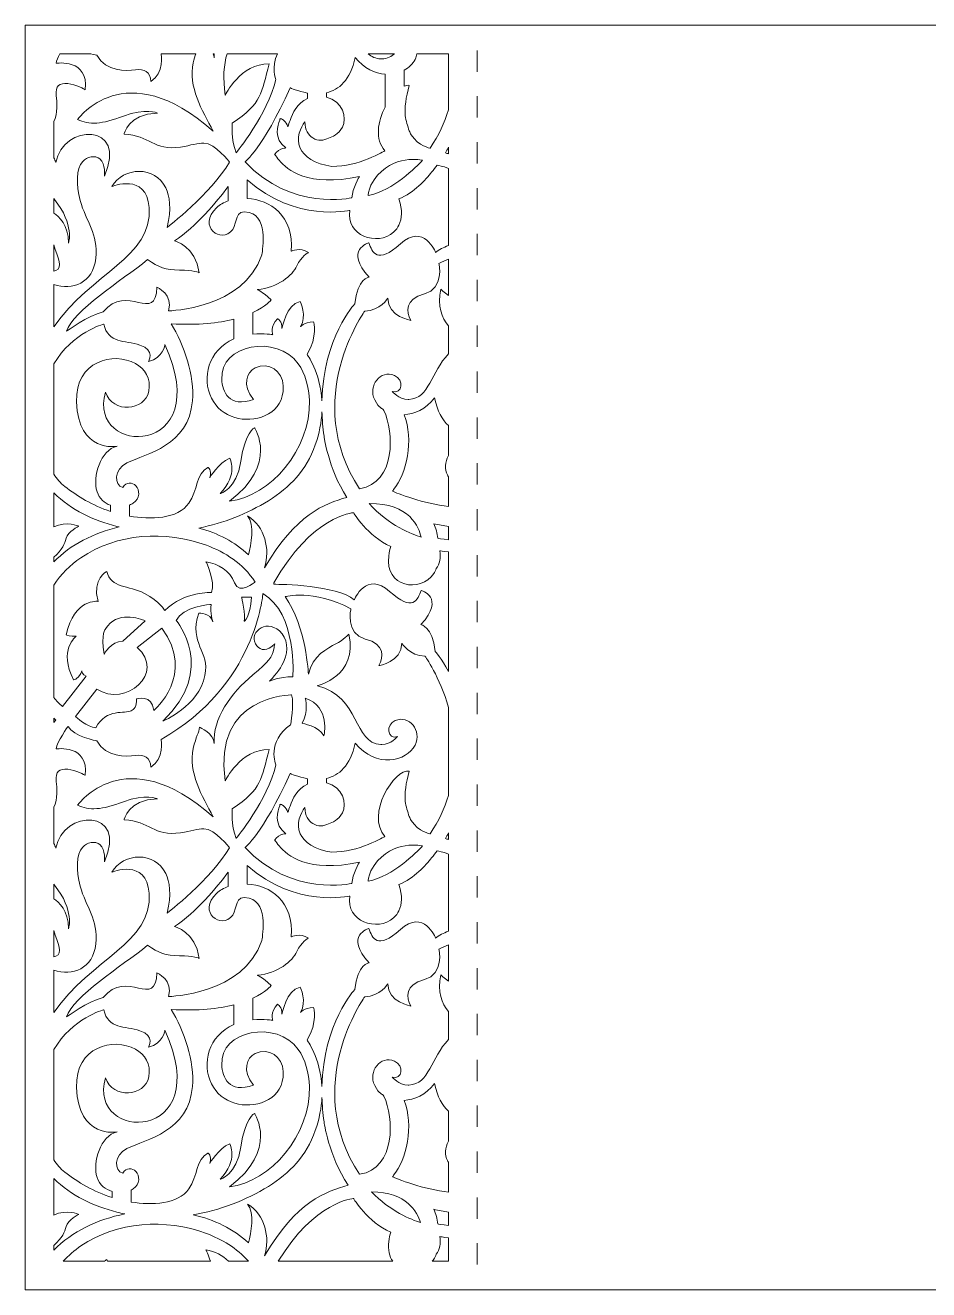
# Model space of a CAD drawing. Header units: inches. Extents: x 0.2 to 10.2, y -7.5 to -0.5.
# Drawn here: x 0.25 to 5.25, y -7.5 to -0.5 of the extents above; entities that cross this region are included whole.
import ezdxf

# ---------------------------------------------------------------- set-up
doc = ezdxf.new("R2010")
doc.units = ezdxf.units.IN
doc.header["$MEASUREMENT"] = 0
doc.layers.add('Layer 1', color=7, linetype='Continuous')

# ---------------------------------------------------------------- blocks, each defined once
blk = doc.blocks.new('block 3')
at = {"layer": 'Layer 1', "color": 250, "lineweight": 9, "true_color": 0x221e1f}
for points in [[(2.7491, -0.5), (7.7491, -0.5)], [(7.7491, -7.5), (2.7491, -7.5)]]:
    blk.add_lwpolyline(points, dxfattribs=at)
blk = doc.blocks.new('block 4')
at = {"layer": 'Layer 1', "color": 250, "lineweight": 9, "true_color": 0x221e1f}
for points in [[(2.7491, -0.6389), (2.7491, -0.757)], [(2.7491, -0.8929), (2.7491, -1.011)], [(2.7491, -1.1469), (2.7491, -1.265)], [(2.7491, -1.4009), (2.7491, -1.519)], [(2.7491, -1.6549), (2.7491, -1.773)], [(2.7491, -1.9089), (2.7491, -2.027)], [(2.7491, -2.1629), (2.7491, -2.281)], [(2.7491, -2.4169), (2.7491, -2.5351)], [(2.7491, -2.6709), (2.7491, -2.7891)], [(2.7491, -2.9249), (2.7491, -3.0431)], [(2.7491, -3.1789), (2.7491, -3.2971)], [(2.7491, -3.4329), (2.7491, -3.5511)], [(2.7491, -3.6869), (2.7491, -3.8051)], [(2.7491, -3.9409), (2.7491, -4.0591)], [(2.7491, -4.1949), (2.7491, -4.3131)], [(2.7491, -4.4489), (2.7491, -4.5671)], [(2.7491, -4.7029), (2.7491, -4.8211)], [(2.7491, -4.9569), (2.7491, -5.0751)], [(2.7491, -5.2109), (2.7491, -5.3291)], [(2.7491, -5.4649), (2.7491, -5.5831)], [(2.7491, -5.719), (2.7491, -5.8371)], [(2.7491, -5.973), (2.7491, -6.0911)], [(2.7491, -6.227), (2.7491, -6.3451)], [(2.7491, -6.481), (2.7491, -6.5991)], [(2.7491, -6.735), (2.7491, -6.8531)], [(2.7491, -6.989), (2.7491, -7.1071)], [(2.7491, -7.243), (2.7491, -7.3611)]]:
    blk.add_lwpolyline(points, dxfattribs=at)
blk = doc.blocks.new('block 2')
at = {"layer": 'Layer 1', "color": 250, "lineweight": 9, "true_color": 0x221e1f}
blk.add_lwpolyline([(2.7491, -0.5), (0.2491, -0.5), (0.2491, -7.5), (2.7491, -7.5)], dxfattribs=at)
for points, knots in [([(0.4065, -1.0331), (0.4314, -0.9871), (0.4237, -0.9243), (0.4201, -0.8904), (0.4142, -0.8324), (0.44, -0.8196), (0.4841, -0.8231), (0.5286, -0.8266), (0.5801, -0.8566), (0.5801, -0.8566), (0.6024, -0.6837), (0.4205, -0.7102), (0.4205, -0.7102), (0.4214, -0.6966), (0.4298, -0.6771), (0.4403, -0.6575), (0.4403, -0.6575), (0.6115, -0.6575), (0.6115, -0.6575), (0.6315, -0.6629), (0.6457, -0.6654), (0.6457, -0.6654), (0.6973, -0.7589), (0.8058, -0.7534), (0.8585, -0.7464), (0.9073, -0.7398), (0.9421, -0.7581), (0.9444, -0.8118), (1.0197, -0.7651), (1.0002, -0.6576), (1.0002, -0.6576), (1.0003, -0.6576), (1.0004, -0.6575), (1.0005, -0.6575), (1.0005, -0.6575), (1.1925, -0.6575), (1.1925, -0.6575), (1.1881, -0.6707), (1.1834, -0.6869), (1.1787, -0.7079), (1.1494, -0.8387), (1.2282, -0.9726), (1.2887, -1.0855), (0.7999, -0.6534), (0.5384, -1.0213), (0.5384, -1.0213), (0.6008, -1.0524), (0.6734, -1.0489), (0.7933, -1.0026), (0.9128, -0.9559), (0.9811, -0.9858), (0.9811, -0.9858), (0.8148, -0.9928), (0.7957, -1.1034), (0.7957, -1.1034), (0.9397, -1.1085), (0.9581, -1.1972), (1.1088, -1.1739), (1.1658, -1.1649), (1.2052, -1.1509), (1.2376, -1.1521), (1.3001, -1.1536), (1.3797, -1.2572), (1.3797, -1.2572), (1.2774, -1.432), (1.0342, -1.6193), (1.0342, -1.6193), (1.0596, -1.5142), (1.0471, -1.4445), (1.0268, -1.4005), (0.9694, -1.2767), (0.7921, -1.2825), (0.7273, -1.3931), (0.7273, -1.3931), (0.9206, -1.3125), (0.9342, -1.5095), (0.9537, -1.7855), (0.6169, -1.8667), (0.4065, -2.1703), (0.4065, -2.1703), (0.4065, -1.935), (0.4065, -1.935), (0.5105, -1.967), (0.6238, -1.9302), (0.6395, -1.789), (0.6543, -1.6543), (0.5844, -1.5877), (0.5532, -1.4698), (0.5302, -1.3826), (0.5302, -1.2953), (0.5669, -1.2537), (0.5887, -1.2292), (0.6356, -1.2167), (0.6625, -1.2401), (0.6945, -1.2681), (0.6867, -1.3351), (0.6867, -1.3351), (0.8218, -1.0361), (0.4548, -1.0442), (0.4189, -1.2599), (0.4159, -1.2502), (0.4115, -1.2414), (0.4065, -1.2337), (0.4065, -1.2337), (0.4065, -1.0331), (0.4065, -1.0331)], [0, 0, 0, 0, 1, 1, 1, 2, 2, 2, 3, 3, 3, 4, 4, 4, 5, 5, 5, 6, 6, 6, 7, 7, 7, 8, 8, 8, 9, 9, 9, 10, 10, 10, 11, 11, 11, 12, 12, 12, 13, 13, 13, 14, 14, 14, 15, 15, 15, 16, 16, 16, 17, 17, 17, 18, 18, 18, 19, 19, 19, 20, 20, 20, 21, 21, 21, 22, 22, 22, 23, 23, 23, 24, 24, 24, 25, 25, 25, 26, 26, 26, 27, 27, 27, 28, 28, 28, 29, 29, 29, 30, 30, 30, 31, 31, 31, 32, 32, 32, 33, 33, 33, 34, 34, 34, 35, 35, 35, 35]), ([(1.2942, -0.681), (1.2942, -0.6726), (1.2923, -0.6648), (1.2894, -0.6575), (1.2894, -0.6575), (1.2939, -0.6575), (1.2939, -0.6575), (1.2937, -0.6653), (1.2937, -0.6732), (1.2942, -0.681)], [0, 0, 0, 0, 1, 1, 1, 2, 2, 2, 3, 3, 3, 3]), ([(1.6446, -0.6575), (1.608, -0.731), (1.6354, -0.7994), (1.6354, -0.7994), (1.5921, -0.9913), (1.4156, -1.2058), (1.4156, -1.2058), (1.3871, -1.1314), (1.3949, -1.0427), (1.3949, -1.0427), (1.5609, -0.9298), (1.5538, -0.878), (1.5995, -0.7125), (1.4383, -0.7125), (1.3559, -0.8862), (1.3559, -0.8862), (1.3416, -0.7927), (1.3474, -0.7178), (1.3657, -0.6575), (1.3657, -0.6575), (1.6446, -0.6575), (1.6446, -0.6575)], [0, 0, 0, 0, 1, 1, 1, 2, 2, 2, 3, 3, 3, 4, 4, 4, 5, 5, 5, 6, 6, 6, 7, 7, 7, 7]), ([(2.241, -0.7709), (2.241, -0.7709), (2.241, -0.9531), (2.241, -0.9531), (2.1996, -1.0322), (2.1824, -1.1322), (2.2398, -1.1949), (2.2398, -1.1949), (2.0911, -1.2841), (1.9458, -1.2813), (1.9458, -1.2813), (1.945, -1.2813), (1.945, -1.2813), (1.8525, -1.2693), (1.7885, -1.2233), (1.7697, -1.1797), (1.7451, -1.1225), (1.7744, -1.0653), (1.7959, -1.0341), (1.7975, -1.0793), (1.8154, -1.1085), (1.84, -1.1237), (1.8713, -1.1423), (1.9017, -1.1392), (1.9267, -1.124), (1.9497, -1.119), (1.9821, -1.1034), (2.004, -1.0637), (2.0317, -1.0127), (2.0056, -0.9196), (1.9158, -0.8982), (1.9158, -0.8982), (1.9158, -0.8733), (1.9158, -0.8733), (1.9837, -0.8574), (2.0489, -0.806), (2.0747, -0.6775), (2.1246, -0.7394), (2.1848, -0.767), (2.241, -0.7709)], [0, 0, 0, 0, 1, 1, 1, 2, 2, 2, 3, 3, 3, 4, 4, 4, 5, 5, 5, 6, 6, 6, 7, 7, 7, 8, 8, 8, 9, 9, 9, 10, 10, 10, 11, 11, 11, 12, 12, 12, 13, 13, 13, 13]), ([(2.293, -0.6575), (2.2778, -0.6701), (2.2528, -0.6858), (2.2219, -0.6861), (2.2203, -0.6861), (2.2187, -0.6861), (2.2172, -0.6861), (2.1876, -0.6848), (2.1653, -0.6742), (2.1468, -0.6575), (2.1468, -0.6575), (2.293, -0.6575), (2.293, -0.6575)], [0, 0, 0, 0, 1, 1, 1, 2, 2, 2, 3, 3, 3, 4, 4, 4, 4]), ([(2.5916, -0.9682), (2.5698, -1.0378), (2.5371, -1.109), (2.4901, -1.1801), (2.4901, -1.1801), (2.4256, -1.17), (2.3843, -1.1057), (2.3808, -1.0991), (2.3773, -1.0925), (2.3745, -1.0847), (2.364, -1.0579), (2.3569, -1.0287), (2.3519, -1.0006), (2.3487, -0.9562), (2.3542, -0.9014), (2.3741, -0.8328), (2.3655, -0.8313), (2.3558, -0.8328), (2.3456, -0.8371), (2.3456, -0.8371), (2.3456, -0.7487), (2.3456, -0.7487), (2.3726, -0.7339), (2.394, -0.7133), (2.4061, -0.6888), (2.4113, -0.6784), (2.4145, -0.6679), (2.4162, -0.6575), (2.4162, -0.6575), (2.5916, -0.6575), (2.5916, -0.6575), (2.5916, -0.6575), (2.5916, -0.9682), (2.5916, -0.9682)], [0, 0, 0, 0, 1, 1, 1, 2, 2, 2, 3, 3, 3, 4, 4, 4, 5, 5, 5, 6, 6, 6, 7, 7, 7, 8, 8, 8, 9, 9, 9, 10, 10, 10, 11, 11, 11, 11]), ([(1.8111, -0.906), (1.7553, -0.9306), (1.7276, -0.9862), (1.7147, -1.0263), (1.71, -1.0376), (1.7061, -1.0497), (1.7026, -1.0629), (1.6987, -1.0454), (1.6889, -1.0345), (1.6796, -1.0279), (1.6749, -1.0228), (1.6694, -1.0189), (1.6624, -1.0162), (1.6624, -1.0162), (1.662, -1.017), (1.6608, -1.0189), (1.6593, -1.0185), (1.6585, -1.0185), (1.6585, -1.0185), (1.6581, -1.0209), (1.6577, -1.0236), (1.6577, -1.0259), (1.6456, -1.0524), (1.6206, -1.1268), (1.6905, -1.1793), (1.6885, -1.1797), (1.6862, -1.1801), (1.6839, -1.1805), (1.6737, -1.1821), (1.6554, -1.1871), (1.6382, -1.2046), (1.6323, -1.2097), (1.6292, -1.2136), (1.6292, -1.2136), (1.637, -1.2257), (1.6452, -1.2366), (1.6542, -1.2467), (1.6967, -1.302), (1.8143, -1.3974), (2.0981, -1.3378), (2.0981, -1.3378), (2.0591, -1.4044), (2.0571, -1.4546), (2.0571, -1.4546), (1.7217, -1.5328), (1.4652, -1.2552), (1.4652, -1.2552), (1.5597, -1.1883), (1.7159, -0.8461), (1.7159, -0.8461), (1.7565, -0.8659), (1.8111, -0.8749), (1.8111, -0.8749), (1.8111, -0.906), (1.8111, -0.906)], [0, 0, 0, 0, 1, 1, 1, 2, 2, 2, 3, 3, 3, 4, 4, 4, 5, 5, 5, 6, 6, 6, 7, 7, 7, 8, 8, 8, 9, 9, 9, 10, 10, 10, 11, 11, 11, 12, 12, 12, 13, 13, 13, 14, 14, 14, 15, 15, 15, 16, 16, 16, 17, 17, 17, 18, 18, 18, 18]), ([(2.5916, -1.212), (2.5857, -1.2101), (2.5798, -1.2083), (2.574, -1.2066), (2.5802, -1.1961), (2.586, -1.1857), (2.5916, -1.1752), (2.5916, -1.1752), (2.5916, -1.212), (2.5916, -1.212)], [0, 0, 0, 0, 1, 1, 1, 2, 2, 2, 3, 3, 3, 3]), ([(2.1613, -1.3853), (2.2535, -1.2144), (2.4261, -1.2428), (2.4475, -1.2471), (2.4132, -1.2845), (2.2867, -1.4133), (2.1465, -1.4425), (2.1465, -1.4425), (2.1477, -1.4176), (2.1613, -1.3853)], [0, 0, 0, 0, 1, 1, 1, 2, 2, 2, 3, 3, 3, 3]), ([(2.5916, -1.7197), (2.5629, -1.7299), (2.538, -1.7422), (2.5201, -1.7571), (2.5201, -1.7571), (2.4549, -1.5932), (2.3249, -1.71), (2.1949, -1.8268), (2.1699, -1.7567), (2.1508, -1.7041), (2.1508, -1.7041), (2.013, -1.7419), (2.1516, -1.8941), (2.1516, -1.8941), (2.0883, -1.9019), (2.0727, -2.0417), (2.0727, -2.0417), (1.8986, -2.2305), (1.8908, -2.5797), (1.8818, -2.4193), (1.8084, -2.3212), (1.8084, -2.3212), (1.8689, -2.2243), (1.8447, -2.1414), (1.8447, -2.1414), (1.7893, -2.1449), (1.7721, -2.169), (1.7721, -2.169), (1.81, -2.1102), (1.7701, -2.0292), (1.7701, -2.0292), (1.6921, -2.0429), (1.6698, -2.1795), (1.6698, -2.1795), (1.6729, -2.1379), (1.6452, -2.1242), (1.6452, -2.1242), (1.6023, -2.1674), (1.6187, -2.213), (1.6187, -2.213), (1.6187, -2.213), (1.571, -2.2036), (1.5082, -2.2103), (1.5082, -2.2103), (1.5082, -2.0907), (1.5082, -2.0907), (1.5831, -2.0561), (1.6097, -2.0203), (1.6097, -2.0203), (1.5578, -1.9704), (1.5336, -1.9634), (1.5336, -1.9634), (1.6464, -1.9529), (1.7276, -1.8856), (1.7518, -1.8318), (1.7764, -1.7785), (1.8162, -1.7579), (1.8162, -1.7579), (1.7694, -1.7267), (1.7209, -1.7509), (1.7209, -1.7509), (1.7362, -1.5535), (1.603, -1.4655), (1.4777, -1.4581), (1.4777, -1.4581), (1.4777, -1.3561), (1.4777, -1.3561), (1.742, -1.5932), (2.0458, -1.5247), (2.0458, -1.5247), (2.0181, -1.6644), (2.2004, -1.7252), (2.2867, -1.6457), (2.3007, -1.6329), (2.3105, -1.6197), (2.3167, -1.606), (2.3343, -1.571), (2.3378, -1.5227), (2.3163, -1.4616), (2.4018, -1.4254), (2.4647, -1.3557), (2.4979, -1.3125), (2.5088, -1.3), (2.519, -1.2872), (2.5287, -1.2747), (2.5375, -1.2759), (2.5599, -1.2799), (2.5916, -1.292), (2.5916, -1.292), (2.5916, -1.7197), (2.5916, -1.7197)], [0, 0, 0, 0, 1, 1, 1, 2, 2, 2, 3, 3, 3, 4, 4, 4, 5, 5, 5, 6, 6, 6, 7, 7, 7, 8, 8, 8, 9, 9, 9, 10, 10, 10, 11, 11, 11, 12, 12, 12, 13, 13, 13, 14, 14, 14, 15, 15, 15, 16, 16, 16, 17, 17, 17, 18, 18, 18, 19, 19, 19, 20, 20, 20, 21, 21, 21, 22, 22, 22, 23, 23, 23, 24, 24, 24, 25, 25, 25, 26, 26, 26, 27, 27, 27, 28, 28, 28, 29, 29, 29, 30, 30, 30, 30]), ([(1.3969, -1.6302), (1.4254, -1.5912), (1.4027, -1.5169), (1.4886, -1.5363), (1.6011, -1.5624), (1.5578, -1.7715), (1.5578, -1.7715), (1.4594, -2.0701), (1.0424, -2.081), (1.0424, -2.081), (1.0709, -1.9919), (0.9772, -1.9494), (0.9772, -1.9494), (0.9725, -2.155), (0.8093, -1.9249), (0.6809, -2.0861), (0.5942, -2.1067), (0.4771, -2.1939), (0.4771, -2.1939), (0.5138, -2.0814), (0.7777, -1.9159), (0.9261, -1.7972), (0.9866, -1.8396), (1.0248, -1.8552), (1.1029, -1.8552), (1.1806, -1.8552), (1.2118, -1.8696), (1.2118, -1.8696), (1.1911, -1.7221), (1.0756, -1.694), (1.0756, -1.694), (1.1943, -1.6142), (1.3071, -1.4795), (1.3727, -1.3931), (1.3727, -1.3931), (1.3727, -1.4717), (1.3727, -1.4717), (1.3477, -1.4807), (1.3255, -1.4935), (1.3079, -1.5099), (1.1989, -1.6119), (1.3333, -1.7162), (1.3969, -1.6302)], [0, 0, 0, 0, 1, 1, 1, 2, 2, 2, 3, 3, 3, 4, 4, 4, 5, 5, 5, 6, 6, 6, 7, 7, 7, 8, 8, 8, 9, 9, 9, 10, 10, 10, 11, 11, 11, 12, 12, 12, 13, 13, 13, 14, 14, 14, 14]), ([(0.4065, -1.459), (0.4078, -1.4606), (0.409, -1.4623), (0.4103, -1.4639), (0.5239, -1.6064), (0.488, -1.7057), (0.488, -1.7057), (0.4895, -1.604), (0.4333, -1.5569), (0.4065, -1.5403), (0.4065, -1.5403), (0.4065, -1.459), (0.4065, -1.459)], [0, 0, 0, 0, 1, 1, 1, 2, 2, 2, 3, 3, 3, 4, 4, 4, 4]), ([(0.4065, -1.7149), (0.4296, -1.788), (0.4585, -1.8396), (0.4189, -1.8579), (0.4147, -1.8598), (0.4106, -1.8609), (0.4065, -1.8612), (0.4065, -1.8612), (0.4065, -1.7149), (0.4065, -1.7149)], [0, 0, 0, 0, 1, 1, 1, 2, 2, 2, 3, 3, 3, 3]), ([(2.5916, -2.3195), (2.4931, -2.4184), (2.4881, -2.5662), (2.3722, -2.5712), (2.3706, -2.5712), (2.369, -2.5712), (2.3675, -2.5712), (2.3159, -2.5708), (2.2804, -2.5272), (2.2804, -2.5272), (2.3366, -2.5451), (2.3464, -2.4606), (2.2921, -2.438), (2.2152, -2.4061), (2.1434, -2.4945), (2.1832, -2.5739), (2.2094, -2.6265), (2.2254, -2.6159), (2.2336, -2.6331), (2.2898, -2.7503), (2.3019, -3.0333), (2.0993, -3.0656), (1.7744, -2.5739), (2.1274, -2.0826), (2.1274, -2.0826), (2.2152, -2.0795), (2.2554, -2.0098), (2.2554, -2.0098), (2.2582, -2.1153), (2.3831, -2.1336), (2.3831, -2.1336), (2.3577, -2.0861), (2.3468, -2.0164), (2.4588, -1.9872), (2.5705, -1.9576), (2.5381, -1.819), (2.5381, -1.819), (2.5564, -1.8095), (2.5742, -1.8013), (2.5916, -1.794), (2.5916, -1.794), (2.5916, -1.9959), (2.5916, -1.9959), (2.5656, -1.9779), (2.5494, -1.9607), (2.5494, -1.9607), (2.528, -2.0555), (2.5539, -2.1204), (2.5916, -2.1641), (2.5916, -2.1641), (2.5916, -2.3195), (2.5916, -2.3195)], [0, 0, 0, 0, 1, 1, 1, 2, 2, 2, 3, 3, 3, 4, 4, 4, 5, 5, 5, 6, 6, 6, 7, 7, 7, 8, 8, 8, 9, 9, 9, 10, 10, 10, 11, 11, 11, 12, 12, 12, 13, 13, 13, 14, 14, 14, 15, 15, 15, 16, 16, 16, 17, 17, 17, 17]), ([(0.4065, -2.3751), (0.5101, -2.2008), (0.6832, -2.1538), (0.6832, -2.1538), (0.707, -2.2628), (0.7996, -2.2434), (0.8831, -2.2702), (0.9721, -2.299), (0.9303, -2.3617), (0.9303, -2.3617), (1.0135, -2.3426), (1.0221, -2.2671), (1.0221, -2.2671), (1.3071, -2.8982), (0.5876, -2.8916), (0.6934, -2.5307), (0.7328, -2.6518), (0.9116, -2.6358), (0.9323, -2.5256), (0.946, -2.4548), (0.9116, -2.4018), (0.8581, -2.3722), (0.7394, -2.3064), (0.5255, -2.3563), (0.5325, -2.5844), (0.5411, -2.8694), (0.757, -2.8309), (0.757, -2.8309), (0.666, -2.8499), (0.6192, -3.0002), (0.6461, -3.0824), (0.6594, -3.1217), (0.6875, -3.1454), (0.7203, -3.1571), (0.7203, -3.1571), (0.7203, -3.1914), (0.7203, -3.1914), (0.6219, -3.1587), (0.5368, -3.1065), (0.4677, -3.0532), (0.4432, -3.0342), (0.4231, -3.0109), (0.4065, -2.9852), (0.4065, -2.9852), (0.4065, -2.3751), (0.4065, -2.3751)], [0, 0, 0, 0, 1, 1, 1, 2, 2, 2, 3, 3, 3, 4, 4, 4, 5, 5, 5, 6, 6, 6, 7, 7, 7, 8, 8, 8, 9, 9, 9, 10, 10, 10, 11, 11, 11, 12, 12, 12, 13, 13, 13, 14, 14, 14, 15, 15, 15, 15]), ([(1.0561, -2.1526), (1.2072, -2.1616), (1.3204, -2.1484), (1.4035, -2.1273), (1.4035, -2.1273), (1.4035, -2.2364), (1.4035, -2.2364), (1.261, -2.2983), (1.2251, -2.454), (1.279, -2.5638), (1.3329, -2.6732), (1.4699, -2.7082), (1.5765, -2.6611), (1.6284, -2.6381), (1.6686, -2.5949), (1.6757, -2.5276), (1.6768, -2.5159), (1.6772, -2.5054), (1.6768, -2.4956), (1.6737, -2.4131), (1.5952, -2.3609), (1.5218, -2.3971), (1.4734, -2.4213), (1.4465, -2.4906), (1.5129, -2.5708), (1.3743, -2.621), (1.3395, -2.526), (1.336, -2.4602), (1.3258, -2.2655), (1.6417, -2.2091), (1.7596, -2.3734), (1.7998, -2.4295), (1.8185, -2.5038), (1.8213, -2.5793), (1.8299, -2.8464), (1.6046, -3.1092), (1.3793, -3.1341), (1.653, -2.9301), (1.5179, -2.7281), (1.5179, -2.7281), (1.5179, -2.7281), (1.4644, -2.7557), (1.4418, -2.913), (1.4192, -3.0703), (1.3274, -3.0929), (1.3274, -3.0929), (1.4297, -2.9854), (1.3813, -2.8959), (1.3813, -2.8959), (1.3169, -2.9235), (1.27, -3.0045), (1.27, -3.0045), (1.2841, -2.9597), (1.2599, -2.9477), (1.2599, -2.9477), (1.1931, -2.9839), (1.204, -3.075), (1.1548, -3.1454), (1.0924, -3.235), (0.9417, -3.2369), (0.8253, -3.2171), (0.8253, -3.2171), (0.8253, -3.1559), (0.8253, -3.1559), (0.8327, -3.1532), (0.8398, -3.1497), (0.846, -3.1454), (0.8866, -3.1201), (0.8823, -3.0722), (0.8601, -3.0489), (0.8429, -3.0306), (0.807, -3.0267), (0.7882, -3.059), (0.7398, -3.0461), (0.7379, -2.9589), (0.8113, -2.9231), (0.9182, -2.8713), (1.1533, -2.8281), (1.1744, -2.5797), (1.1861, -2.4446), (1.1271, -2.2648), (1.0561, -2.1526)], [0, 0, 0, 0, 1, 1, 1, 2, 2, 2, 3, 3, 3, 4, 4, 4, 5, 5, 5, 6, 6, 6, 7, 7, 7, 8, 8, 8, 9, 9, 9, 10, 10, 10, 11, 11, 11, 12, 12, 12, 13, 13, 13, 14, 14, 14, 15, 15, 15, 16, 16, 16, 17, 17, 17, 18, 18, 18, 19, 19, 19, 20, 20, 20, 21, 21, 21, 22, 22, 22, 23, 23, 23, 24, 24, 24, 25, 25, 25, 26, 26, 26, 27, 27, 27, 27]), ([(2.5916, -3.164), (2.4599, -3.1506), (2.2971, -3.0882), (2.282, -3.0796), (2.2835, -3.0765), (2.2855, -3.0738), (2.2871, -3.0707), (2.3605, -2.9846), (2.4003, -2.7946), (2.3456, -2.656), (2.4026, -2.6529), (2.4639, -2.6257), (2.5147, -2.5626), (2.5294, -2.6368), (2.5575, -2.6853), (2.5916, -2.7161), (2.5916, -2.7161), (2.5916, -2.8823), (2.5916, -2.8823), (2.5711, -2.9175), (2.5695, -2.9597), (2.5853, -2.9885), (2.5873, -2.9922), (2.5894, -2.9956), (2.5916, -2.9989), (2.5916, -2.9989), (2.5916, -3.164), (2.5916, -3.164)], [0, 0, 0, 0, 1, 1, 1, 2, 2, 2, 3, 3, 3, 4, 4, 4, 5, 5, 5, 6, 6, 6, 7, 7, 7, 8, 8, 8, 9, 9, 9, 9]), ([(1.4797, -3.2159), (1.5199, -3.263), (1.4996, -3.3775), (1.484, -3.4312), (1.4094, -3.3607), (1.3141, -3.3117), (1.2099, -3.2832), (1.3454, -3.256), (1.4777, -3.2046), (1.5952, -3.1318), (1.712, -3.0594), (1.8045, -2.9628), (1.8537, -2.8235), (1.8775, -2.7573), (1.888, -2.6954), (1.8908, -2.6397), (1.8923, -2.6825), (1.8959, -2.7273), (1.9029, -2.7748), (1.9029, -2.7748), (1.9236, -2.9492), (2.0282, -3.1135), (1.9072, -3.1482), (1.7444, -3.2077), (1.5734, -3.5028), (1.6054, -3.3993), (1.5749, -3.2762), (1.4797, -3.2159)], [0, 0, 0, 0, 1, 1, 1, 2, 2, 2, 3, 3, 3, 4, 4, 4, 5, 5, 5, 6, 6, 6, 7, 7, 7, 8, 8, 8, 9, 9, 9, 9]), ([(0.4065, -3.0886), (0.5043, -3.1836), (0.6268, -3.2408), (0.7562, -3.2747), (0.7601, -3.2755), (0.764, -3.2766), (0.7679, -3.2774), (0.6288, -3.3099), (0.5003, -3.3751), (0.4065, -3.4707), (0.4065, -3.4707), (0.4065, -3.445), (0.4065, -3.445), (0.4539, -3.4017), (0.4684, -3.3705), (0.4755, -3.3401), (0.4841, -3.3039), (0.545, -3.2727), (0.545, -3.2727), (0.545, -3.2727), (0.4771, -3.2419), (0.4065, -3.2774), (0.4065, -3.2774), (0.4065, -3.0886), (0.4065, -3.0886)], [0, 0, 0, 0, 1, 1, 1, 2, 2, 2, 3, 3, 3, 4, 4, 4, 5, 5, 5, 6, 6, 6, 7, 7, 7, 8, 8, 8, 8]), ([(2.4397, -3.3335), (2.3933, -3.3191), (2.2593, -3.2685), (2.152, -3.1474), (2.378, -3.1454), (2.4288, -3.2817), (2.4397, -3.3335)], [0, 0, 0, 0, 1, 1, 1, 2, 2, 2, 2]), ([(2.5916, -4.077), (2.5523, -4.0039), (2.5174, -3.9661), (2.5174, -3.9661), (2.5018, -3.826), (2.4385, -3.8182), (2.4385, -3.8182), (2.5775, -3.666), (2.4397, -3.6282), (2.4397, -3.6282), (2.4206, -3.6808), (2.3952, -3.7508), (2.2656, -3.634), (2.1356, -3.5176), (2.07, -3.6811), (2.07, -3.6811), (1.9712, -3.5986), (1.664, -3.5951), (1.6253, -3.5947), (1.6253, -3.5947), (1.6253, -3.5873), (1.6253, -3.5873), (1.8306, -3.2163), (2.0657, -3.1984), (2.0657, -3.1984), (2.0657, -3.1984), (2.1434, -3.3292), (2.2722, -3.3849), (2.2668, -3.3997), (2.2617, -3.4179), (2.2613, -3.437), (2.2367, -3.6099), (2.437, -3.6457), (2.5096, -3.5351), (2.5151, -3.5266), (2.5197, -3.5172), (2.5237, -3.5071), (2.5424, -3.4818), (2.551, -3.4487), (2.5432, -3.409), (2.5432, -3.409), (2.561, -3.413), (2.5916, -3.4157), (2.5916, -3.4157), (2.5916, -4.077), (2.5916, -4.077)], [0, 0, 0, 0, 1, 1, 1, 2, 2, 2, 3, 3, 3, 4, 4, 4, 5, 5, 5, 6, 6, 6, 7, 7, 7, 8, 8, 8, 9, 9, 9, 10, 10, 10, 11, 11, 11, 12, 12, 12, 13, 13, 13, 14, 14, 14, 15, 15, 15, 15]), ([(2.5916, -3.3479), (2.5542, -3.3449), (2.5318, -3.3397), (2.5318, -3.3397), (2.5311, -3.3136), (2.5197, -3.2829), (2.5096, -3.2595), (2.538, -3.266), (2.5653, -3.2709), (2.5916, -3.2742), (2.5916, -3.2742), (2.5916, -3.3479), (2.5916, -3.3479)], [0, 0, 0, 0, 1, 1, 1, 2, 2, 2, 3, 3, 3, 4, 4, 4, 4]), ([(0.4065, -3.5988), (0.4467, -3.5395), (0.4973, -3.4875), (0.5563, -3.4475), (0.7554, -3.3132), (1.0256, -3.2941), (1.2521, -3.379), (1.352, -3.4164), (1.4555, -3.4787), (1.5207, -3.5823), (1.5207, -3.5823), (1.4336, -3.6558), (1.4067, -3.5869), (1.3797, -3.5176), (1.3192, -3.4822), (1.2489, -3.4701), (1.2489, -3.4701), (1.3032, -3.5768), (1.2798, -3.6399), (1.2798, -3.6399), (1.1334, -3.6313), (1.0205, -3.7403), (1.0205, -3.7403), (0.9971, -3.6909), (0.9081, -3.6449), (0.8218, -3.6006), (0.7215, -3.6165), (0.7008, -3.5235), (0.7008, -3.5235), (0.6161, -3.5632), (0.6524, -3.6893), (0.6524, -3.6893), (0.5196, -3.671), (0.4747, -3.875), (0.4747, -3.875), (0.5005, -3.8844), (0.5302, -3.882), (0.5302, -3.882), (0.4298, -3.9599), (0.5165, -4.1238), (0.5165, -4.1238), (0.5509, -4.1168), (0.5614, -4.0736), (0.5614, -4.0736), (0.5641, -4.0981), (0.5864, -4.1032), (0.5864, -4.1032), (0.4552, -4.2721), (0.4552, -4.2721), (0.4372, -4.2562), (0.4212, -4.2393), (0.4065, -4.2217), (0.4065, -4.2217), (0.4065, -3.5988), (0.4065, -3.5988)], [0, 0, 0, 0, 1, 1, 1, 2, 2, 2, 3, 3, 3, 4, 4, 4, 5, 5, 5, 6, 6, 6, 7, 7, 7, 8, 8, 8, 9, 9, 9, 10, 10, 10, 11, 11, 11, 12, 12, 12, 13, 13, 13, 14, 14, 14, 15, 15, 15, 16, 16, 16, 17, 17, 17, 18, 18, 18, 18]), ([(2.5916, -4.7641), (2.5698, -4.8338), (2.5371, -4.9049), (2.4901, -4.9761), (2.4901, -4.9761), (2.4256, -4.9659), (2.3843, -4.9017), (2.3808, -4.8951), (2.3773, -4.8884), (2.3745, -4.8806), (2.364, -4.8538), (2.3569, -4.8246), (2.3519, -4.7966), (2.3487, -4.7522), (2.3542, -4.6973), (2.3741, -4.6288), (2.2945, -4.6136), (2.1297, -4.8705), (2.2398, -4.9908), (2.2398, -4.9908), (2.0911, -5.08), (1.9458, -5.0773), (1.9458, -5.0773), (1.945, -5.0773), (1.945, -5.0773), (1.8525, -5.0652), (1.7885, -5.0193), (1.7697, -4.9753), (1.7451, -4.9184), (1.7744, -4.8612), (1.7959, -4.8301), (1.7975, -4.8752), (1.8154, -4.9044), (1.84, -4.9192), (1.8713, -4.9383), (1.9017, -4.9352), (1.9267, -4.92), (1.9497, -4.9149), (1.9821, -4.8993), (2.004, -4.8596), (2.0317, -4.8086), (2.0056, -4.7156), (1.9158, -4.6942), (1.9158, -4.6942), (1.9158, -4.6692), (1.9158, -4.6692), (1.9837, -4.6533), (2.0489, -4.6019), (2.0747, -4.4734), (2.1898, -4.6167), (2.3605, -4.5758), (2.4061, -4.4847), (2.446, -4.4049), (2.3741, -4.3169), (2.2968, -4.3488), (2.2425, -4.3714), (2.2523, -4.4559), (2.3089, -4.438), (2.3089, -4.438), (2.2734, -4.4816), (2.2219, -4.482), (2.2203, -4.482), (2.2187, -4.482), (2.2172, -4.482), (2.0637, -4.4754), (2.1047, -4.2188), (1.8662, -4.1561), (1.8662, -4.1561), (2.0919, -4.1012), (2.0399, -3.8715), (2.0399, -3.8715), (2.0103, -3.9027), (1.9673, -3.9249), (1.924, -3.9474), (1.8373, -3.9887), (1.8162, -4.0927), (1.8162, -4.0927), (1.8041, -3.8283), (1.6874, -3.6632), (1.6874, -3.6632), (1.8396, -3.6208), (2.0512, -3.7298), (2.0512, -3.7298), (2.0188, -3.8684), (2.1305, -3.8976), (2.2422, -3.9272), (2.2312, -3.9965), (2.2062, -4.0444), (2.2062, -4.0444), (2.3312, -4.0261), (2.3335, -3.9206), (2.3335, -3.9206), (2.3737, -3.9903), (2.462, -3.9934), (2.462, -3.9934), (2.5429, -4.1061), (2.5916, -4.2776), (2.5916, -4.2776), (2.5916, -4.7641), (2.5916, -4.7641)], [0, 0, 0, 0, 1, 1, 1, 2, 2, 2, 3, 3, 3, 4, 4, 4, 5, 5, 5, 6, 6, 6, 7, 7, 7, 8, 8, 8, 9, 9, 9, 10, 10, 10, 11, 11, 11, 12, 12, 12, 13, 13, 13, 14, 14, 14, 15, 15, 15, 16, 16, 16, 17, 17, 17, 18, 18, 18, 19, 19, 19, 20, 20, 20, 21, 21, 21, 22, 22, 22, 23, 23, 23, 24, 24, 24, 25, 25, 25, 26, 26, 26, 27, 27, 27, 28, 28, 28, 29, 29, 29, 30, 30, 30, 31, 31, 31, 32, 32, 32, 33, 33, 33, 33]), ([(0.4065, -4.829), (0.4314, -4.7831), (0.4237, -4.7202), (0.4201, -4.6864), (0.4142, -4.6284), (0.44, -4.6155), (0.4841, -4.619), (0.5286, -4.6225), (0.5801, -4.6521), (0.5801, -4.6521), (0.6024, -4.4797), (0.4205, -4.5061), (0.4205, -4.5061), (0.4232, -4.4676), (0.4856, -4.3812), (0.4856, -4.3812), (0.5142, -4.438), (0.6457, -4.4614), (0.6457, -4.4614), (0.6973, -4.5548), (0.8058, -4.5494), (0.8585, -4.5423), (0.9073, -4.5357), (0.9421, -4.554), (0.9444, -4.6077), (1.0197, -4.561), (1.0002, -4.4536), (1.0002, -4.4536), (1.5273, -4.1561), (1.5636, -3.6465), (1.5636, -3.6465), (1.7541, -3.7536), (1.7299, -4.1063), (1.7299, -4.1063), (1.6538, -4.1063), (1.6007, -4.1312), (1.6007, -4.1312), (1.6425, -4.0884), (1.6679, -4.0506), (1.6823, -4.0171), (1.7065, -3.9615), (1.7002, -3.8925), (1.6561, -3.8528), (1.5757, -3.7812), (1.4773, -3.8696), (1.5312, -3.9361), (1.5507, -3.9611), (1.5886, -3.9681), (1.6296, -3.9249), (1.6276, -3.935), (1.6261, -3.9443), (1.6245, -3.9529), (1.6152, -3.9961), (1.5995, -4.0206), (1.5086, -4.0958), (1.3848, -4.1982), (1.286, -4.3395), (1.2942, -4.4769), (1.2942, -4.4197), (1.2134, -4.3862), (1.2134, -4.3862), (1.2099, -4.4174), (1.1943, -4.4345), (1.1787, -4.5038), (1.1494, -4.6342), (1.2282, -4.7685), (1.2887, -4.8814), (0.7999, -4.4493), (0.5384, -4.8172), (0.5384, -4.8172), (0.6008, -4.8483), (0.6734, -4.8448), (0.7933, -4.7985), (0.9128, -4.7518), (0.9811, -4.7818), (0.9811, -4.7818), (0.8148, -4.7888), (0.7957, -4.8993), (0.7957, -4.8993), (0.9397, -4.9044), (0.9581, -4.9932), (1.1088, -4.9698), (1.1658, -4.9609), (1.2052, -4.9468), (1.2376, -4.948), (1.3001, -4.9496), (1.3797, -5.0531), (1.3797, -5.0531), (1.2774, -5.2279), (1.0342, -5.4152), (1.0342, -5.4152), (1.0596, -5.3101), (1.0471, -5.2404), (1.0268, -5.1964), (0.9694, -5.0726), (0.7921, -5.0784), (0.7273, -5.189), (0.7273, -5.189), (0.9206, -5.1084), (0.9342, -5.3054), (0.9537, -5.5815), (0.6169, -5.6623), (0.4065, -5.9659), (0.4065, -5.9659), (0.4065, -5.7309), (0.4065, -5.7309), (0.5105, -5.7629), (0.6238, -5.7261), (0.6395, -5.5849), (0.6543, -5.4502), (0.5844, -5.3837), (0.5532, -5.2657), (0.5302, -5.1781), (0.5302, -5.0913), (0.5669, -5.0496), (0.5887, -5.0251), (0.6356, -5.0126), (0.6625, -5.036), (0.6945, -5.064), (0.6867, -5.131), (0.6867, -5.131), (0.8218, -4.832), (0.4548, -4.8402), (0.4189, -5.0559), (0.4159, -5.0461), (0.4115, -5.0374), (0.4065, -5.0297), (0.4065, -5.0297), (0.4065, -4.829), (0.4065, -4.829)], [0, 0, 0, 0, 1, 1, 1, 2, 2, 2, 3, 3, 3, 4, 4, 4, 5, 5, 5, 6, 6, 6, 7, 7, 7, 8, 8, 8, 9, 9, 9, 10, 10, 10, 11, 11, 11, 12, 12, 12, 13, 13, 13, 14, 14, 14, 15, 15, 15, 16, 16, 16, 17, 17, 17, 18, 18, 18, 19, 19, 19, 20, 20, 20, 21, 21, 21, 22, 22, 22, 23, 23, 23, 24, 24, 24, 25, 25, 25, 26, 26, 26, 27, 27, 27, 28, 28, 28, 29, 29, 29, 30, 30, 30, 31, 31, 31, 32, 32, 32, 33, 33, 33, 34, 34, 34, 35, 35, 35, 36, 36, 36, 37, 37, 37, 38, 38, 38, 39, 39, 39, 40, 40, 40, 41, 41, 41, 42, 42, 42, 43, 43, 43, 43]), ([(1.2868, -3.8034), (1.2759, -3.7516), (1.2091, -3.7543), (1.2091, -3.7543), (1.1529, -3.9256), (1.2712, -3.9642), (1.2435, -4.0989), (1.2087, -4.2702), (1.0096, -4.3523), (1.0096, -4.3523), (1.3145, -4.0638), (1.085, -3.796), (1.085, -3.796), (1.117, -3.7166), (1.2774, -3.7064), (1.2774, -3.7064), (1.272, -3.752), (1.2868, -3.8034), (1.2868, -3.8034)], [0, 0, 0, 0, 1, 1, 1, 2, 2, 2, 3, 3, 3, 4, 4, 4, 5, 5, 5, 6, 6, 6, 6]), ([(1.4457, -3.6656), (1.4457, -3.6656), (1.5011, -3.6663), (1.5011, -3.6663), (1.4941, -3.7785), (1.4605, -3.7995), (1.4605, -3.7995), (1.4707, -3.7691), (1.4457, -3.6656), (1.4457, -3.6656)], [0, 0, 0, 0, 1, 1, 1, 2, 2, 2, 3, 3, 3, 3]), ([(0.7886, -3.9093), (0.7226, -3.9112), (0.6848, -3.9821), (0.6848, -3.9821), (0.6672, -3.8645), (0.6934, -3.8419), (0.6934, -3.8419), (0.7547, -3.7403), (0.8804, -3.7835), (0.9132, -3.7968), (0.9132, -3.7968), (0.7886, -3.9093), (0.7886, -3.9093)], [0, 0, 0, 0, 1, 1, 1, 2, 2, 2, 3, 3, 3, 4, 4, 4, 4]), ([(1.0049, -3.838), (1.1954, -4.095), (0.9596, -4.2935), (0.9596, -4.2935), (0.9526, -4.2021), (0.8644, -4.2297), (0.8644, -4.2297), (0.8667, -4.2706), (0.8503, -4.2877), (0.8359, -4.2951), (0.8011, -4.313), (0.6988, -4.2788), (0.6391, -4.3885), (0.5938, -4.3885), (0.5263, -4.3266), (0.5263, -4.3266), (0.5263, -4.3266), (0.6442, -4.1744), (0.6442, -4.1744), (0.8054, -4.2807), (1.028, -4.0829), (0.8675, -3.9443), (0.8675, -3.9443), (1.0049, -3.838), (1.0049, -3.838)], [0, 0, 0, 0, 1, 1, 1, 2, 2, 2, 3, 3, 3, 4, 4, 4, 5, 5, 5, 6, 6, 6, 7, 7, 7, 8, 8, 8, 8]), ([(1.5995, -4.5085), (1.4383, -4.5085), (1.3559, -4.6821), (1.3559, -4.6821), (1.2833, -4.2087), (1.7233, -4.2067), (1.7233, -4.2067), (1.7373, -4.2577), (1.717, -4.3722), (1.717, -4.3722), (1.5835, -4.4664), (1.6354, -4.5953), (1.6354, -4.5953), (1.5921, -4.7872), (1.4156, -5.0017), (1.4156, -5.0017), (1.3871, -4.9274), (1.3949, -4.8386), (1.3949, -4.8386), (1.5609, -4.7257), (1.5538, -4.6739), (1.5995, -4.5085)], [0, 0, 0, 0, 1, 1, 1, 2, 2, 2, 3, 3, 3, 4, 4, 4, 5, 5, 5, 6, 6, 6, 7, 7, 7, 7]), ([(1.7807, -4.364), (1.8185, -4.3021), (1.7986, -4.225), (1.7986, -4.225), (1.9408, -4.2733), (1.9017, -4.4333), (1.9017, -4.4333), (1.874, -4.3808), (1.7807, -4.364), (1.7807, -4.364)], [0, 0, 0, 0, 1, 1, 1, 2, 2, 2, 3, 3, 3, 3]), ([(0.4065, -4.3359), (0.4104, -4.3394), (0.4141, -4.343), (0.4181, -4.3465), (0.4181, -4.3465), (0.4135, -4.3516), (0.4065, -4.3599), (0.4065, -4.3599), (0.4065, -4.3359), (0.4065, -4.3359)], [0, 0, 0, 0, 1, 1, 1, 2, 2, 2, 3, 3, 3, 3]), ([(1.8111, -4.6708), (1.8111, -4.6708), (1.8111, -4.702), (1.8111, -4.702), (1.7553, -4.7265), (1.7276, -4.7822), (1.7147, -4.8222), (1.71, -4.8336), (1.7061, -4.8456), (1.7026, -4.8589), (1.6987, -4.8413), (1.6889, -4.8304), (1.6796, -4.8238), (1.6749, -4.8187), (1.6694, -4.8149), (1.6624, -4.8121), (1.6624, -4.8121), (1.662, -4.8129), (1.6608, -4.8149), (1.6593, -4.8145), (1.6585, -4.8145), (1.6585, -4.8145), (1.6581, -4.8168), (1.6577, -4.8195), (1.6577, -4.8219), (1.6456, -4.8483), (1.6206, -4.9227), (1.6905, -4.9753), (1.6885, -4.9756), (1.6862, -4.9761), (1.6839, -4.9764), (1.6737, -4.978), (1.6554, -4.9831), (1.6382, -5.0006), (1.6323, -5.0056), (1.6292, -5.0095), (1.6292, -5.0095), (1.637, -5.0216), (1.6452, -5.0325), (1.6542, -5.0426), (1.6967, -5.0979), (1.8143, -5.1933), (2.0981, -5.1337), (2.0981, -5.1337), (2.0591, -5.2003), (2.0571, -5.2505), (2.0571, -5.2505), (1.7217, -5.3288), (1.4652, -5.0512), (1.4652, -5.0512), (1.5597, -4.9842), (1.7159, -4.642), (1.7159, -4.642), (1.7565, -4.6618), (1.8111, -4.6708)], [0, 0, 0, 0, 1, 1, 1, 2, 2, 2, 3, 3, 3, 4, 4, 4, 5, 5, 5, 6, 6, 6, 7, 7, 7, 8, 8, 8, 9, 9, 9, 10, 10, 10, 11, 11, 11, 12, 12, 12, 13, 13, 13, 14, 14, 14, 15, 15, 15, 16, 16, 16, 17, 17, 17, 18, 18, 18, 18]), ([(2.1613, -5.1812), (2.2535, -5.0103), (2.4261, -5.0387), (2.4475, -5.043), (2.4132, -5.0804), (2.2867, -5.2092), (2.1465, -5.2385), (2.1465, -5.2385), (2.1477, -5.2135), (2.1613, -5.1812)], [0, 0, 0, 0, 1, 1, 1, 2, 2, 2, 3, 3, 3, 3]), ([(2.5916, -5.0079), (2.5857, -5.006), (2.5798, -5.0042), (2.574, -5.0025), (2.5802, -4.9921), (2.586, -4.9816), (2.5916, -4.9712), (2.5916, -4.9712), (2.5916, -5.0079), (2.5916, -5.0079)], [0, 0, 0, 0, 1, 1, 1, 2, 2, 2, 3, 3, 3, 3]), ([(2.5916, -5.5156), (2.5629, -5.5258), (2.538, -5.5381), (2.5201, -5.553), (2.5201, -5.553), (2.4549, -5.3891), (2.3249, -5.5059), (2.1949, -5.6227), (2.1699, -5.5526), (2.1508, -5.5001), (2.1508, -5.5001), (2.013, -5.5378), (2.1516, -5.6901), (2.1516, -5.6901), (2.0883, -5.6978), (2.0727, -5.8376), (2.0727, -5.8376), (1.8986, -6.0265), (1.8908, -6.3757), (1.8818, -6.2153), (1.8084, -6.1172), (1.8084, -6.1172), (1.8689, -6.0202), (1.8447, -5.9373), (1.8447, -5.9373), (1.7893, -5.9408), (1.7721, -5.9649), (1.7721, -5.9649), (1.81, -5.9061), (1.7701, -5.8248), (1.7701, -5.8248), (1.6921, -5.8388), (1.6698, -5.9754), (1.6698, -5.9754), (1.6729, -5.9338), (1.6452, -5.9201), (1.6452, -5.9201), (1.6023, -5.9634), (1.6187, -6.0089), (1.6187, -6.0089), (1.6187, -6.0089), (1.571, -5.9996), (1.5082, -6.0062), (1.5082, -6.0062), (1.5082, -5.8867), (1.5082, -5.8867), (1.5831, -5.852), (1.6097, -5.8162), (1.6097, -5.8162), (1.5578, -5.766), (1.5336, -5.7594), (1.5336, -5.7594), (1.6464, -5.7489), (1.7276, -5.6815), (1.7518, -5.6278), (1.7764, -5.5744), (1.8162, -5.5534), (1.8162, -5.5534), (1.7694, -5.5227), (1.7209, -5.5468), (1.7209, -5.5468), (1.7362, -5.3494), (1.603, -5.261), (1.4777, -5.254), (1.4777, -5.254), (1.4777, -5.152), (1.4777, -5.152), (1.742, -5.3891), (2.0458, -5.3206), (2.0458, -5.3206), (2.0181, -5.4604), (2.2004, -5.5211), (2.2867, -5.4413), (2.3007, -5.4288), (2.3105, -5.4152), (2.3167, -5.402), (2.3343, -5.3669), (2.3378, -5.3186), (2.3163, -5.2575), (2.4018, -5.2213), (2.4647, -5.1516), (2.4979, -5.1084), (2.5088, -5.096), (2.519, -5.0831), (2.5287, -5.0706), (2.5375, -5.0718), (2.5599, -5.0758), (2.5916, -5.0879), (2.5916, -5.0879), (2.5916, -5.5156), (2.5916, -5.5156)], [0, 0, 0, 0, 1, 1, 1, 2, 2, 2, 3, 3, 3, 4, 4, 4, 5, 5, 5, 6, 6, 6, 7, 7, 7, 8, 8, 8, 9, 9, 9, 10, 10, 10, 11, 11, 11, 12, 12, 12, 13, 13, 13, 14, 14, 14, 15, 15, 15, 16, 16, 16, 17, 17, 17, 18, 18, 18, 19, 19, 19, 20, 20, 20, 21, 21, 21, 22, 22, 22, 23, 23, 23, 24, 24, 24, 25, 25, 25, 26, 26, 26, 27, 27, 27, 28, 28, 28, 29, 29, 29, 30, 30, 30, 30]), ([(1.3969, -5.4261), (1.4254, -5.3872), (1.4027, -5.3128), (1.4886, -5.3323), (1.6011, -5.3584), (1.5578, -5.5674), (1.5578, -5.5674), (1.4594, -5.8661), (1.0424, -5.8769), (1.0424, -5.8769), (1.0709, -5.7878), (0.9772, -5.7453), (0.9772, -5.7453), (0.9725, -5.9509), (0.8093, -5.7208), (0.6809, -5.882), (0.5942, -5.9026), (0.4771, -5.9899), (0.4771, -5.9899), (0.5138, -5.8773), (0.7777, -5.7119), (0.9261, -5.5931), (0.9866, -5.6356), (1.0248, -5.6511), (1.1029, -5.6511), (1.1806, -5.6511), (1.2118, -5.6655), (1.2118, -5.6655), (1.1911, -5.518), (1.0756, -5.4899), (1.0756, -5.4899), (1.1943, -5.4101), (1.3071, -5.2754), (1.3727, -5.189), (1.3727, -5.189), (1.3727, -5.2676), (1.3727, -5.2676), (1.3477, -5.2766), (1.3255, -5.2894), (1.3079, -5.3058), (1.1989, -5.4078), (1.3333, -5.5121), (1.3969, -5.4261)], [0, 0, 0, 0, 1, 1, 1, 2, 2, 2, 3, 3, 3, 4, 4, 4, 5, 5, 5, 6, 6, 6, 7, 7, 7, 8, 8, 8, 9, 9, 9, 10, 10, 10, 11, 11, 11, 12, 12, 12, 13, 13, 13, 14, 14, 14, 14]), ([(0.4065, -5.2549), (0.4078, -5.2566), (0.409, -5.2582), (0.4103, -5.2599), (0.5239, -5.402), (0.488, -5.5016), (0.488, -5.5016), (0.4895, -5.4), (0.4333, -5.3529), (0.4065, -5.3363), (0.4065, -5.3363), (0.4065, -5.2549), (0.4065, -5.2549)], [0, 0, 0, 0, 1, 1, 1, 2, 2, 2, 3, 3, 3, 4, 4, 4, 4]), ([(0.4065, -5.5108), (0.4296, -5.584), (0.4585, -5.6356), (0.4189, -5.6539), (0.4147, -5.6558), (0.4106, -5.6568), (0.4065, -5.6572), (0.4065, -5.6572), (0.4065, -5.5108), (0.4065, -5.5108)], [0, 0, 0, 0, 1, 1, 1, 2, 2, 2, 3, 3, 3, 3]), ([(2.5916, -6.1154), (2.4931, -6.2144), (2.4881, -6.3621), (2.3722, -6.3671), (2.3706, -6.3671), (2.369, -6.3671), (2.3675, -6.3671), (2.3159, -6.3667), (2.2804, -6.3231), (2.2804, -6.3231), (2.3366, -6.341), (2.3464, -6.2565), (2.2921, -6.2339), (2.2152, -6.202), (2.1434, -6.2904), (2.1832, -6.3698), (2.2094, -6.4224), (2.2254, -6.4119), (2.2336, -6.429), (2.2898, -6.5462), (2.3019, -6.8288), (2.0993, -6.8612), (1.7744, -6.3698), (2.1274, -5.8785), (2.1274, -5.8785), (2.2152, -5.8754), (2.2554, -5.8057), (2.2554, -5.8057), (2.2582, -5.9112), (2.3831, -5.9295), (2.3831, -5.9295), (2.3577, -5.882), (2.3468, -5.8123), (2.4588, -5.7827), (2.5705, -5.7535), (2.5381, -5.6149), (2.5381, -5.6149), (2.5564, -5.6055), (2.5742, -5.5972), (2.5916, -5.5899), (2.5916, -5.5899), (2.5916, -5.7917), (2.5916, -5.7917), (2.5656, -5.7738), (2.5494, -5.7567), (2.5494, -5.7567), (2.528, -5.8514), (2.5539, -5.9164), (2.5916, -5.96), (2.5916, -5.96), (2.5916, -6.1154), (2.5916, -6.1154)], [0, 0, 0, 0, 1, 1, 1, 2, 2, 2, 3, 3, 3, 4, 4, 4, 5, 5, 5, 6, 6, 6, 7, 7, 7, 8, 8, 8, 9, 9, 9, 10, 10, 10, 11, 11, 11, 12, 12, 12, 13, 13, 13, 14, 14, 14, 15, 15, 15, 16, 16, 16, 17, 17, 17, 17]), ([(0.4065, -6.171), (0.5101, -5.9967), (0.6832, -5.9497), (0.6832, -5.9497), (0.707, -6.0588), (0.7996, -6.0393), (0.8831, -6.0662), (0.9721, -6.095), (0.9303, -6.1576), (0.9303, -6.1576), (1.0135, -6.1386), (1.0221, -6.063), (1.0221, -6.063), (1.3071, -6.6942), (0.5876, -6.6875), (0.6934, -6.3266), (0.7328, -6.4477), (0.9116, -6.4317), (0.9323, -6.3216), (0.946, -6.2507), (0.9116, -6.1978), (0.8581, -6.1682), (0.7394, -6.1024), (0.5255, -6.1522), (0.5325, -6.3799), (0.5411, -6.6653), (0.757, -6.6268), (0.757, -6.6268), (0.666, -6.6459), (0.6192, -6.7961), (0.6461, -6.8783), (0.6606, -6.9215), (0.6934, -6.946), (0.7297, -6.9558), (0.7297, -6.9558), (0.7297, -6.9904), (0.7297, -6.9904), (0.6274, -6.9577), (0.5391, -6.904), (0.4677, -6.8491), (0.4432, -6.8301), (0.4231, -6.8069), (0.4065, -6.7811), (0.4065, -6.7811), (0.4065, -6.171), (0.4065, -6.171)], [0, 0, 0, 0, 1, 1, 1, 2, 2, 2, 3, 3, 3, 4, 4, 4, 5, 5, 5, 6, 6, 6, 7, 7, 7, 8, 8, 8, 9, 9, 9, 10, 10, 10, 11, 11, 11, 12, 12, 12, 13, 13, 13, 14, 14, 14, 15, 15, 15, 15]), ([(1.0561, -5.9486), (1.2072, -5.9575), (1.3204, -5.9443), (1.4035, -5.9233), (1.4035, -5.9233), (1.4035, -6.0323), (1.4035, -6.0323), (1.261, -6.0942), (1.2251, -6.2499), (1.279, -6.3597), (1.3329, -6.4691), (1.4699, -6.5042), (1.5765, -6.457), (1.6284, -6.4341), (1.6686, -6.3908), (1.6757, -6.3235), (1.6768, -6.3118), (1.6772, -6.3013), (1.6768, -6.2916), (1.6737, -6.209), (1.5952, -6.1569), (1.5218, -6.1931), (1.4734, -6.2168), (1.4465, -6.2865), (1.5129, -6.3667), (1.3743, -6.4169), (1.3395, -6.3219), (1.336, -6.2561), (1.3258, -6.0615), (1.6417, -6.005), (1.7596, -6.1693), (1.7998, -6.2254), (1.8185, -6.2998), (1.8213, -6.3753), (1.8299, -6.6424), (1.6046, -6.9051), (1.3793, -6.9301), (1.653, -6.7261), (1.5179, -6.524), (1.5179, -6.524), (1.5179, -6.524), (1.4644, -6.5517), (1.4418, -6.7089), (1.4192, -6.8662), (1.3274, -6.8888), (1.3274, -6.8888), (1.4297, -6.7813), (1.3813, -6.6918), (1.3813, -6.6918), (1.3169, -6.7194), (1.27, -6.8004), (1.27, -6.8004), (1.2841, -6.7556), (1.2599, -6.7436), (1.2599, -6.7436), (1.1931, -6.7798), (1.204, -6.8709), (1.1548, -6.9414), (1.0939, -7.0286), (0.9495, -7.0329), (0.8347, -7.0145), (0.8347, -7.0145), (0.8347, -6.948), (0.8347, -6.948), (0.8386, -6.946), (0.8425, -6.9437), (0.846, -6.9414), (0.8866, -6.916), (0.8823, -6.8682), (0.8601, -6.8448), (0.8429, -6.8265), (0.807, -6.8226), (0.7882, -6.8549), (0.7398, -6.8421), (0.7379, -6.7549), (0.8113, -6.7191), (0.9182, -6.6673), (1.1533, -6.6241), (1.1744, -6.3757), (1.1861, -6.2406), (1.1271, -6.0607), (1.0561, -5.9486)], [0, 0, 0, 0, 1, 1, 1, 2, 2, 2, 3, 3, 3, 4, 4, 4, 5, 5, 5, 6, 6, 6, 7, 7, 7, 8, 8, 8, 9, 9, 9, 10, 10, 10, 11, 11, 11, 12, 12, 12, 13, 13, 13, 14, 14, 14, 15, 15, 15, 16, 16, 16, 17, 17, 17, 18, 18, 18, 19, 19, 19, 20, 20, 20, 21, 21, 21, 22, 22, 22, 23, 23, 23, 24, 24, 24, 25, 25, 25, 26, 26, 26, 27, 27, 27, 27]), ([(2.5916, -6.9599), (2.4599, -6.9466), (2.2971, -6.8841), (2.282, -6.8752), (2.2835, -6.8725), (2.2855, -6.8697), (2.2871, -6.8666), (2.3605, -6.7806), (2.4003, -6.5906), (2.3456, -6.452), (2.4026, -6.4489), (2.4639, -6.4216), (2.5147, -6.3585), (2.5294, -6.4328), (2.5575, -6.4811), (2.5916, -6.5119), (2.5916, -6.5119), (2.5916, -6.6783), (2.5916, -6.6783), (2.5711, -6.7135), (2.5695, -6.7557), (2.5853, -6.7845), (2.5873, -6.7881), (2.5894, -6.7916), (2.5916, -6.7948), (2.5916, -6.7948), (2.5916, -6.9599), (2.5916, -6.9599)], [0, 0, 0, 0, 1, 1, 1, 2, 2, 2, 3, 3, 3, 4, 4, 4, 5, 5, 5, 6, 6, 6, 7, 7, 7, 8, 8, 8, 9, 9, 9, 9]), ([(1.4797, -7.0259), (1.5199, -7.0726), (1.4996, -7.1874), (1.484, -7.2408), (1.402, -7.1633), (1.2946, -7.1115), (1.1775, -7.085), (1.3243, -7.0601), (1.4687, -7.0064), (1.5952, -6.9277), (1.712, -6.8553), (1.8045, -6.7588), (1.8537, -6.6194), (1.8775, -6.5528), (1.888, -6.4913), (1.8908, -6.4356), (1.8923, -6.4784), (1.8959, -6.5232), (1.9029, -6.5707), (1.9029, -6.5707), (1.9247, -6.7537), (2.036, -6.9211), (1.9142, -6.9558), (1.7483, -7.0114), (1.5734, -7.3128), (1.6054, -7.2092), (1.5749, -7.0862), (1.4797, -7.0259)], [0, 0, 0, 0, 1, 1, 1, 2, 2, 2, 3, 3, 3, 4, 4, 4, 5, 5, 5, 6, 6, 6, 7, 7, 7, 8, 8, 8, 9, 9, 9, 9]), ([(0.4065, -6.8846), (0.5043, -6.9795), (0.6268, -7.0368), (0.7562, -7.0706), (0.7707, -7.0741), (0.7851, -7.0776), (0.7999, -7.0807), (0.6486, -7.1103), (0.5074, -7.1777), (0.4065, -7.2806), (0.4065, -7.2806), (0.4065, -7.255), (0.4065, -7.255), (0.4539, -7.2116), (0.4684, -7.1804), (0.4755, -7.15), (0.4841, -7.1138), (0.545, -7.0827), (0.545, -7.0827), (0.545, -7.0827), (0.4771, -7.0519), (0.4065, -7.0873), (0.4065, -7.0873), (0.4065, -6.8846), (0.4065, -6.8846)], [0, 0, 0, 0, 1, 1, 1, 2, 2, 2, 3, 3, 3, 4, 4, 4, 5, 5, 5, 6, 6, 6, 7, 7, 7, 8, 8, 8, 8]), ([(1.6493, -7.3425), (1.8486, -7.0114), (2.0657, -6.9947), (2.0657, -6.9947), (2.0657, -6.9947), (2.1434, -7.1259), (2.2722, -7.1816), (2.2668, -7.1964), (2.2617, -7.2143), (2.2613, -7.2338), (2.2547, -7.2799), (2.2643, -7.3161), (2.2832, -7.3425), (2.2832, -7.3425), (1.6493, -7.3425), (1.6493, -7.3425)], [0, 0, 0, 0, 1, 1, 1, 2, 2, 2, 3, 3, 3, 4, 4, 4, 5, 5, 5, 5]), ([(2.4358, -7.1282), (2.3882, -7.1127), (2.2668, -7.0652), (2.1648, -6.9573), (2.3608, -6.9604), (2.419, -7.0702), (2.4358, -7.1282)], [0, 0, 0, 0, 1, 1, 1, 2, 2, 2, 2]), ([(2.5916, -7.1438), (2.5542, -7.1408), (2.5318, -7.1356), (2.5318, -7.1356), (2.5311, -7.1095), (2.5197, -7.0784), (2.5096, -7.055), (2.538, -7.0616), (2.5653, -7.0665), (2.5916, -7.0698), (2.5916, -7.0698), (2.5916, -7.1438), (2.5916, -7.1438)], [0, 0, 0, 0, 1, 1, 1, 2, 2, 2, 3, 3, 3, 4, 4, 4, 4]), ([(0.4587, -7.3425), (0.4879, -7.3105), (0.5205, -7.2817), (0.5563, -7.2575), (0.7554, -7.1228), (1.0256, -7.1037), (1.2521, -7.189), (1.3349, -7.22), (1.4201, -7.2682), (1.484, -7.3425), (1.484, -7.3425), (1.3732, -7.3425), (1.3732, -7.3425), (1.3418, -7.3081), (1.2977, -7.2884), (1.2489, -7.2801), (1.2489, -7.2801), (1.2628, -7.3074), (1.2735, -7.3425), (1.2735, -7.3425), (0.7036, -7.3425), (0.7036, -7.3425), (0.7026, -7.3394), (0.7015, -7.3364), (0.7008, -7.333), (0.7008, -7.333), (0.6947, -7.336), (0.6866, -7.3425), (0.6866, -7.3425), (0.4587, -7.3425), (0.4587, -7.3425)], [0, 0, 0, 0, 1, 1, 1, 2, 2, 2, 3, 3, 3, 4, 4, 4, 5, 5, 5, 6, 6, 6, 7, 7, 7, 8, 8, 8, 9, 9, 9, 10, 10, 10, 10]), ([(2.5015, -7.3425), (2.5043, -7.339), (2.5071, -7.3353), (2.5096, -7.3315), (2.5151, -7.3229), (2.5197, -7.3136), (2.5237, -7.3038), (2.5424, -7.2781), (2.551, -7.245), (2.5432, -7.2057), (2.5432, -7.2057), (2.561, -7.2097), (2.5916, -7.2124), (2.5916, -7.2124), (2.5916, -7.3425), (2.5916, -7.3425), (2.5916, -7.3425), (2.5015, -7.3425), (2.5015, -7.3425)], [0, 0, 0, 0, 1, 1, 1, 2, 2, 2, 3, 3, 3, 4, 4, 4, 5, 5, 5, 6, 6, 6, 6])]:
    blk.add_open_spline(points, degree=3, knots=knots, dxfattribs=at)
at = {"layer": 'Layer 1'}
for name in ['block 3', 'block 4']:
    blk.add_blockref(name, (0, 0), dxfattribs=at)

msp = doc.modelspace()

# ---------------------------------------------------------------- block references
at = {"layer": 'Layer 1'}
msp.add_blockref('block 2', (0, 0), dxfattribs=at)

doc.saveas('drawing.dxf')
